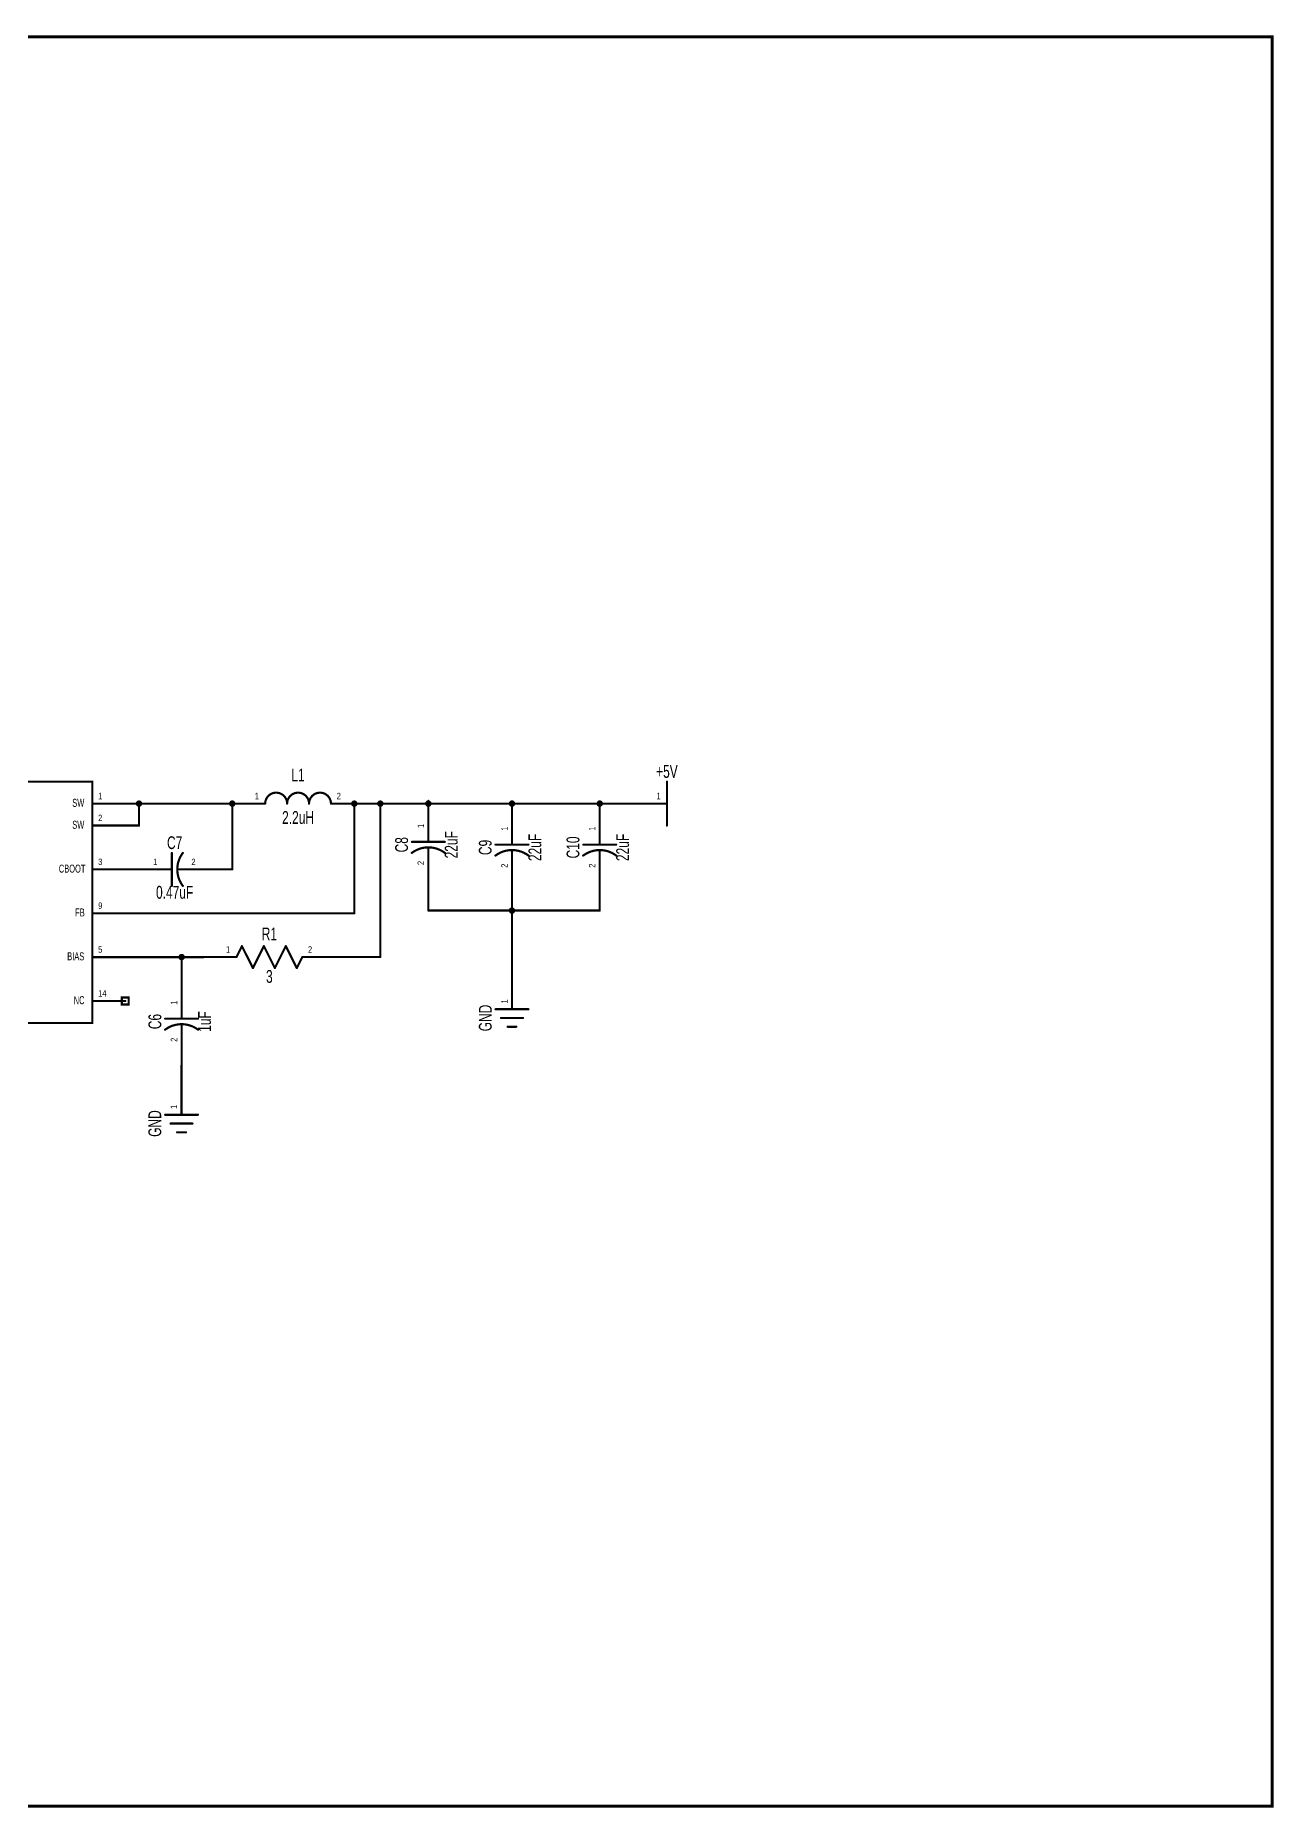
# Model space of a CAD drawing. Extents: x -3.6 to 7.9, y -3.1 to 5.
# Drawn here: x 2.25 to 7.9, y -3.06 to 5.02 of the extents above; entities that cross this region are included whole.
import ezdxf
from ezdxf.enums import TextEntityAlignment as Align

# ---------------------------------------------------------------- set-up
doc = ezdxf.new("R2010")
doc.units = 0
for name, color, linetype in [('Element', 253, 'CONTINUOUS'), ('Net', 50, 'CONTINUOUS'), ('Pin', 50, 'CONTINUOUS'), ('Titles', 253, 'CONTINUOUS')]:
    doc.layers.add(name, color=color, linetype=linetype)

msp = doc.modelspace()

# ---------------------------------------------------------------- linework, layer by layer
at = {"layer": 'Element', "linetype": 'CONTINUOUS'}
for points, const_width in [([(1.7128, 1.6179), (2.5128, 1.6179), (2.5128, 0.5179), (1.7128, 0.5179), (1.7128, 1.6179)], 0.0098), ([(5.1318, 1.6179), (5.1318, 1.4179)], 0.0098), ([(3.4003, 1.5179), (3.3997, 1.5258), (3.3979, 1.5334), (3.3949, 1.5406), (3.3908, 1.5473), (3.3857, 1.5533), (3.3797, 1.5584), (3.373, 1.5625), (3.3658, 1.5655), (3.3582, 1.5673), (3.3503, 1.5679), (3.3425, 1.5673), (3.3349, 1.5655), (3.3276, 1.5625), (3.3209, 1.5584), (3.315, 1.5533), (3.3099, 1.5473), (3.3058, 1.5406), (3.3028, 1.5334), (3.3009, 1.5258), (3.3003, 1.5179)], 0.0098), ([(3.5003, 1.5179), (3.4997, 1.5258), (3.4979, 1.5334), (3.4949, 1.5406), (3.4908, 1.5473), (3.4857, 1.5533), (3.4797, 1.5584), (3.473, 1.5625), (3.4658, 1.5655), (3.4582, 1.5673), (3.4503, 1.5679), (3.4425, 1.5673), (3.4349, 1.5655), (3.4276, 1.5625), (3.4209, 1.5584), (3.415, 1.5533), (3.4099, 1.5473), (3.4058, 1.5406), (3.4028, 1.5334), (3.4009, 1.5258), (3.4003, 1.5179)], 0.0098), ([(3.6003, 1.5179), (3.5997, 1.5258), (3.5979, 1.5334), (3.5949, 1.5406), (3.5908, 1.5473), (3.5857, 1.5533), (3.5797, 1.5584), (3.573, 1.5625), (3.5658, 1.5655), (3.5582, 1.5673), (3.5503, 1.5679), (3.5425, 1.5673), (3.5349, 1.5655), (3.5276, 1.5625), (3.5209, 1.5584), (3.515, 1.5533), (3.5099, 1.5473), (3.5058, 1.5406), (3.5028, 1.5334), (3.5009, 1.5258), (3.5003, 1.5179)], 0.0098), ([(4.0442, 1.3804), (4.0442, 1.3434)], 0.0098), ([(2.8748, 1.1429), (2.8748, 1.2929)], 0.0098), ([(2.925, 1.2931), (2.9203, 1.2865), (2.9161, 1.2796), (2.9124, 1.2725), (2.9091, 1.2651), (2.9063, 1.2576), (2.904, 1.2498), (2.9021, 1.242), (2.9008, 1.234), (2.9001, 1.226), (2.8998, 1.2179), (2.9001, 1.2098), (2.9009, 1.2018), (2.9021, 1.1938), (2.904, 1.186), (2.9063, 1.1782), (2.9091, 1.1707), (2.9124, 1.1633), (2.9161, 1.1562), (2.9203, 1.1493), (2.925, 1.1427)], 0.01), ([(4.1194, 1.2932), (4.1128, 1.2979), (4.1059, 1.3021), (4.0988, 1.3058), (4.0914, 1.3091), (4.0838, 1.3119), (4.0761, 1.3143), (4.0682, 1.3161), (4.0603, 1.3174), (4.0522, 1.3181), (4.0442, 1.3184), (4.0361, 1.3181), (4.0281, 1.3174), (4.0201, 1.3161), (4.0122, 1.3143), (4.0045, 1.3119), (3.9969, 1.3091), (3.9896, 1.3058), (3.9824, 1.3021), (3.9755, 1.2979), (3.9689, 1.2932)], 0.01), ([(3.9692, 1.3434), (4.1192, 1.3434)], 0.0098), ([(4.0442, 1.3184), (4.0442, 1.2804)], 0.0098), ([(4.5007, 1.281), (4.4941, 1.2856), (4.4872, 1.2898), (4.4801, 1.2936), (4.4727, 1.2969), (4.4651, 1.2997), (4.4574, 1.302), (4.4495, 1.3038), (4.4416, 1.3051), (4.4335, 1.3059), (4.4255, 1.3061), (4.4174, 1.3059), (4.4094, 1.3051), (4.4014, 1.3038), (4.3935, 1.302), (4.3858, 1.2997), (4.3782, 1.2969), (4.3709, 1.2936), (4.3637, 1.2898), (4.3568, 1.2856), (4.3502, 1.281)], 0.01), ([(4.3505, 1.3311), (4.5005, 1.3311)], 0.0098), ([(4.4255, 1.3681), (4.4255, 1.3311)], 0.0098), ([(4.4255, 1.3061), (4.4255, 1.2681)], 0.0098), ([(4.9007, 1.281), (4.8941, 1.2856), (4.8872, 1.2898), (4.8801, 1.2936), (4.8727, 1.2969), (4.8651, 1.2997), (4.8574, 1.302), (4.8495, 1.3038), (4.8416, 1.3051), (4.8335, 1.3059), (4.8255, 1.3061), (4.8174, 1.3059), (4.8094, 1.3051), (4.8014, 1.3038), (4.7935, 1.302), (4.7858, 1.2997), (4.7782, 1.2969), (4.7709, 1.2936), (4.7637, 1.2898), (4.7568, 1.2856), (4.7502, 1.281)], 0.01), ([(4.7505, 1.3311), (4.9005, 1.3311)], 0.0098), ([(4.8255, 1.3681), (4.8255, 1.3311)], 0.0098), ([(4.8255, 1.3061), (4.8255, 1.2681)], 0.0098), ([(2.8378, 1.2179), (2.8748, 1.2179)], 0.0098), ([(2.8998, 1.2179), (2.9378, 1.2179)], 0.0098), ([(3.1695, 0.8181), (3.1945, 0.8681)], 0.0098), ([(3.1945, 0.8681), (3.2445, 0.7681)], 0.0098), ([(3.2445, 0.7681), (3.2945, 0.8681)], 0.0098), ([(3.2945, 0.8681), (3.3445, 0.7681)], 0.0098), ([(3.3445, 0.7681), (3.3945, 0.8681)], 0.0098), ([(3.3945, 0.8681), (3.4445, 0.7681)], 0.0098), ([(3.4445, 0.7681), (3.4695, 0.8181)], 0.0098), ([(2.9195, 0.5741), (2.9195, 0.5371)], 0.0098), ([(4.3505, 0.5804), (4.5005, 0.5804)], 0.0098), ([(2.9947, 0.487), (2.9881, 0.4916), (2.9812, 0.4958), (2.9741, 0.4996), (2.9667, 0.5029), (2.9591, 0.5057), (2.9514, 0.508), (2.9435, 0.5098), (2.9356, 0.5111), (2.9275, 0.5119), (2.9195, 0.5121), (2.9114, 0.5119), (2.9034, 0.5111), (2.8954, 0.5098), (2.8875, 0.508), (2.8798, 0.5057), (2.8722, 0.5029), (2.8649, 0.4996), (2.8577, 0.4958), (2.8508, 0.4916), (2.8442, 0.487)], 0.01), ([(2.8445, 0.5371), (2.9945, 0.5371)], 0.0098), ([(2.9195, 0.5121), (2.9195, 0.4741)], 0.0098), ([(4.3755, 0.5404), (4.4755, 0.5404)], 0.0098), ([(4.4055, 0.5004), (4.4455, 0.5004)], 0.0098), ([(2.844, 0.0991), (2.994, 0.0991)], 0.0098), ([(2.869, 0.0591), (2.969, 0.0591)], 0.0098), ([(2.899, 0.0191), (2.939, 0.0191)], 0.0098)]:
    msp.add_lwpolyline(points, dxfattribs=dict(at, const_width=const_width))
for points, const_width in [([(5.1293, 1.6179, 1), (5.1342, 1.6179, 1), (5.1293, 1.6179, 1)], 0.0049), ([(3.2979, 1.5179, 1), (3.3028, 1.5179, 1), (3.2979, 1.5179, 1)], 0.0049), ([(3.3979, 1.5179, 1), (3.4028, 1.5179, 1), (3.3979, 1.5179, 1)], 0.0049), ([(3.3979, 1.5179, 1), (3.4028, 1.5179, 1), (3.3979, 1.5179, 1)], 0.0049), ([(3.4979, 1.5179, 1), (3.5028, 1.5179, 1), (3.4979, 1.5179, 1)], 0.0049), ([(3.4979, 1.5179, 1), (3.5028, 1.5179, 1), (3.4979, 1.5179, 1)], 0.0049), ([(3.5979, 1.5179, 1), (3.6028, 1.5179, 1), (3.5979, 1.5179, 1)], 0.0049), ([(4.0417, 1.3804, 1), (4.0466, 1.3804, 1), (4.0417, 1.3804, 1)], 0.0049), ([(5.1293, 1.4179, 1), (5.1342, 1.4179, 1), (5.1293, 1.4179, 1)], 0.0049), ([(2.8723, 1.2929, 1), (2.8773, 1.2929, 1), (2.8723, 1.2929, 1)], 0.0049), ([(2.9225, 1.2931, 1), (2.9275, 1.2931, 1), (2.9225, 1.2931, 1)], 0.005), ([(3.9664, 1.2932, 1), (3.9714, 1.2932, 1), (3.9664, 1.2932, 1)], 0.005), ([(3.9667, 1.3434, 1), (3.9716, 1.3434, 1), (3.9667, 1.3434, 1)], 0.0049), ([(4.0417, 1.3434, 1), (4.0466, 1.3434, 1), (4.0417, 1.3434, 1)], 0.0049), ([(4.0417, 1.3184, 1), (4.0466, 1.3184, 1), (4.0417, 1.3184, 1)], 0.0049), ([(4.1167, 1.3434, 1), (4.1216, 1.3434, 1), (4.1167, 1.3434, 1)], 0.0049), ([(4.1169, 1.2932, 1), (4.1219, 1.2932, 1), (4.1169, 1.2932, 1)], 0.005), ([(4.348, 1.3311, 1), (4.3529, 1.3311, 1), (4.348, 1.3311, 1)], 0.0049), ([(4.423, 1.3681, 1), (4.4279, 1.3681, 1), (4.423, 1.3681, 1)], 0.0049), ([(4.423, 1.3311, 1), (4.4279, 1.3311, 1), (4.423, 1.3311, 1)], 0.0049), ([(4.423, 1.3061, 1), (4.4279, 1.3061, 1), (4.423, 1.3061, 1)], 0.0049), ([(4.498, 1.3311, 1), (4.5029, 1.3311, 1), (4.498, 1.3311, 1)], 0.0049), ([(4.748, 1.3311, 1), (4.7529, 1.3311, 1), (4.748, 1.3311, 1)], 0.0049), ([(4.823, 1.3681, 1), (4.8279, 1.3681, 1), (4.823, 1.3681, 1)], 0.0049), ([(4.823, 1.3311, 1), (4.8279, 1.3311, 1), (4.823, 1.3311, 1)], 0.0049), ([(4.823, 1.3061, 1), (4.8279, 1.3061, 1), (4.823, 1.3061, 1)], 0.0049), ([(4.898, 1.3311, 1), (4.9029, 1.3311, 1), (4.898, 1.3311, 1)], 0.0049), ([(2.8354, 1.2179, 1), (2.8403, 1.2179, 1), (2.8354, 1.2179, 1)], 0.0049), ([(2.8723, 1.2179, 1), (2.8773, 1.2179, 1), (2.8723, 1.2179, 1)], 0.0049), ([(2.8973, 1.2179, 1), (2.9023, 1.2179, 1), (2.8973, 1.2179, 1)], 0.0049), ([(2.9354, 1.2179, 1), (2.9403, 1.2179, 1), (2.9354, 1.2179, 1)], 0.0049), ([(4.0417, 1.2804, 1), (4.0466, 1.2804, 1), (4.0417, 1.2804, 1)], 0.0049), ([(4.3477, 1.281, 1), (4.3527, 1.281, 1), (4.3477, 1.281, 1)], 0.005), ([(4.423, 1.2681, 1), (4.4279, 1.2681, 1), (4.423, 1.2681, 1)], 0.0049), ([(4.4982, 1.281, 1), (4.5032, 1.281, 1), (4.4982, 1.281, 1)], 0.005), ([(4.7477, 1.281, 1), (4.7527, 1.281, 1), (4.7477, 1.281, 1)], 0.005), ([(4.823, 1.2681, 1), (4.8279, 1.2681, 1), (4.823, 1.2681, 1)], 0.0049), ([(4.8982, 1.281, 1), (4.9032, 1.281, 1), (4.8982, 1.281, 1)], 0.005), ([(2.8723, 1.1429, 1), (2.8773, 1.1429, 1), (2.8723, 1.1429, 1)], 0.0049), ([(2.9225, 1.1427, 1), (2.9275, 1.1427, 1), (2.9225, 1.1427, 1)], 0.005), ([(3.167, 0.8181, 1), (3.1719, 0.8181, 1), (3.167, 0.8181, 1)], 0.0049), ([(3.192, 0.8681, 1), (3.1969, 0.8681, 1), (3.192, 0.8681, 1)], 0.0049), ([(3.192, 0.8681, 1), (3.1969, 0.8681, 1), (3.192, 0.8681, 1)], 0.0049), ([(3.292, 0.8681, 1), (3.2969, 0.8681, 1), (3.292, 0.8681, 1)], 0.0049), ([(3.292, 0.8681, 1), (3.2969, 0.8681, 1), (3.292, 0.8681, 1)], 0.0049), ([(3.392, 0.8681, 1), (3.3969, 0.8681, 1), (3.392, 0.8681, 1)], 0.0049), ([(3.392, 0.8681, 1), (3.3969, 0.8681, 1), (3.392, 0.8681, 1)], 0.0049), ([(3.467, 0.8181, 1), (3.4719, 0.8181, 1), (3.467, 0.8181, 1)], 0.0049), ([(3.242, 0.7681, 1), (3.2469, 0.7681, 1), (3.242, 0.7681, 1)], 0.0049), ([(3.242, 0.7681, 1), (3.2469, 0.7681, 1), (3.242, 0.7681, 1)], 0.0049), ([(3.342, 0.7681, 1), (3.3469, 0.7681, 1), (3.342, 0.7681, 1)], 0.0049), ([(3.342, 0.7681, 1), (3.3469, 0.7681, 1), (3.342, 0.7681, 1)], 0.0049), ([(3.442, 0.7681, 1), (3.4469, 0.7681, 1), (3.442, 0.7681, 1)], 0.0049), ([(3.442, 0.7681, 1), (3.4469, 0.7681, 1), (3.442, 0.7681, 1)], 0.0049), ([(2.917, 0.5741, 1), (2.9219, 0.5741, 1), (2.917, 0.5741, 1)], 0.0049), ([(4.348, 0.5804, 1), (4.3529, 0.5804, 1), (4.348, 0.5804, 1)], 0.0049), ([(4.498, 0.5804, 1), (4.5029, 0.5804, 1), (4.498, 0.5804, 1)], 0.0049), ([(2.8417, 0.487, 1), (2.8467, 0.487, 1), (2.8417, 0.487, 1)], 0.005), ([(2.842, 0.5371, 1), (2.8469, 0.5371, 1), (2.842, 0.5371, 1)], 0.0049), ([(2.917, 0.5371, 1), (2.9219, 0.5371, 1), (2.917, 0.5371, 1)], 0.0049), ([(2.917, 0.5121, 1), (2.9219, 0.5121, 1), (2.917, 0.5121, 1)], 0.0049), ([(2.992, 0.5371, 1), (2.9969, 0.5371, 1), (2.992, 0.5371, 1)], 0.0049), ([(2.9922, 0.487, 1), (2.9972, 0.487, 1), (2.9922, 0.487, 1)], 0.005), ([(4.373, 0.5404, 1), (4.3779, 0.5404, 1), (4.373, 0.5404, 1)], 0.0049), ([(4.403, 0.5004, 1), (4.4079, 0.5004, 1), (4.403, 0.5004, 1)], 0.0049), ([(4.443, 0.5004, 1), (4.4479, 0.5004, 1), (4.443, 0.5004, 1)], 0.0049), ([(4.473, 0.5404, 1), (4.4779, 0.5404, 1), (4.473, 0.5404, 1)], 0.0049), ([(2.917, 0.4741, 1), (2.9219, 0.4741, 1), (2.917, 0.4741, 1)], 0.0049), ([(2.8416, 0.0991, 1), (2.8465, 0.0991, 1), (2.8416, 0.0991, 1)], 0.0049), ([(2.9916, 0.0991, 1), (2.9965, 0.0991, 1), (2.9916, 0.0991, 1)], 0.0049), ([(2.8666, 0.0591, 1), (2.8715, 0.0591, 1), (2.8666, 0.0591, 1)], 0.0049), ([(2.8966, 0.0191, 1), (2.9015, 0.0191, 1), (2.8966, 0.0191, 1)], 0.0049), ([(2.9366, 0.0191, 1), (2.9415, 0.0191, 1), (2.9366, 0.0191, 1)], 0.0049), ([(2.9666, 0.0591, 1), (2.9715, 0.0591, 1), (2.9666, 0.0591, 1)], 0.0049)]:
    msp.add_lwpolyline(points, format="xyb", dxfattribs=dict(at, const_width=const_width))
at = {"layer": 'Net', "linetype": 'CONTINUOUS', "const_width": 0.0049}
for points in [[(2.6603, 1.5179, 1), (2.6652, 1.5179, 1), (2.6603, 1.5179, 1)], [(2.713, 1.5179, 1), (2.7179, 1.5179, 1), (2.713, 1.5179, 1)], [(2.7228, 1.5179, 1), (2.7277, 1.5179, 1), (2.7228, 1.5179, 1)], [(2.7228, 1.5179, 1), (2.7277, 1.5179, 1), (2.7228, 1.5179, 1)], [(2.7228, 1.5179, 1), (2.7277, 1.5179, 1), (2.7228, 1.5179, 1)], [(3.138, 1.5179, 1), (3.1429, 1.5179, 1), (3.138, 1.5179, 1)], [(3.1479, 1.5179, 1), (3.1528, 1.5179, 1), (3.1479, 1.5179, 1)], [(3.2479, 1.5179, 1), (3.2528, 1.5179, 1), (3.2479, 1.5179, 1)], [(3.6479, 1.5179, 1), (3.6528, 1.5179, 1), (3.6479, 1.5179, 1)], [(3.6943, 1.5179, 1), (3.6992, 1.5179, 1), (3.6943, 1.5179, 1)], [(3.7042, 1.5179, 1), (3.7091, 1.5179, 1), (3.7042, 1.5179, 1)], [(3.8131, 1.5179, 1), (3.818, 1.5179, 1), (3.8131, 1.5179, 1)], [(3.8229, 1.5179, 1), (3.8279, 1.5179, 1), (3.8229, 1.5179, 1)], [(4.0319, 1.5181, 1), (4.0368, 1.5181, 1), (4.0319, 1.5181, 1)], [(4.0417, 1.5304, 1), (4.0466, 1.5304, 1), (4.0417, 1.5304, 1)], [(4.0417, 1.5181, 1), (4.0466, 1.5181, 1), (4.0417, 1.5181, 1)], [(4.0417, 1.5179, 1), (4.0466, 1.5179, 1), (4.0417, 1.5179, 1)], [(4.0417, 1.5179, 1), (4.0466, 1.5179, 1), (4.0417, 1.5179, 1)], [(4.4132, 1.5181, 1), (4.4181, 1.5181, 1), (4.4132, 1.5181, 1)], [(4.423, 1.5181, 1), (4.4279, 1.5181, 1), (4.423, 1.5181, 1)], [(4.423, 1.5181, 1), (4.4279, 1.5181, 1), (4.423, 1.5181, 1)], [(4.423, 1.5181, 1), (4.4279, 1.5181, 1), (4.423, 1.5181, 1)], [(4.423, 1.5181, 1), (4.4279, 1.5181, 1), (4.423, 1.5181, 1)], [(4.8132, 1.5181, 1), (4.8181, 1.5181, 1), (4.8132, 1.5181, 1)], [(4.823, 1.5181, 1), (4.8279, 1.5181, 1), (4.823, 1.5181, 1)], [(4.823, 1.5181, 1), (4.8279, 1.5181, 1), (4.823, 1.5181, 1)], [(4.823, 1.5179, 1), (4.8279, 1.5179, 1), (4.823, 1.5179, 1)], [(4.823, 1.5179, 1), (4.8279, 1.5179, 1), (4.823, 1.5179, 1)], [(4.9793, 1.5179, 1), (4.9842, 1.5179, 1), (4.9793, 1.5179, 1)], [(2.6603, 1.4179, 1), (2.6652, 1.4179, 1), (2.6603, 1.4179, 1)], [(2.7228, 1.4179, 1), (2.7277, 1.4179, 1), (2.7228, 1.4179, 1)], [(2.7228, 1.4179, 1), (2.7277, 1.4179, 1), (2.7228, 1.4179, 1)], [(2.6603, 1.2179, 1), (2.6652, 1.2179, 1), (2.6603, 1.2179, 1)], [(2.6854, 1.2179, 1), (2.6903, 1.2179, 1), (2.6854, 1.2179, 1)], [(3.0854, 1.2179, 1), (3.0903, 1.2179, 1), (3.0854, 1.2179, 1)], [(3.1479, 1.2179, 1), (3.1528, 1.2179, 1), (3.1479, 1.2179, 1)], [(3.1479, 1.2179, 1), (3.1528, 1.2179, 1), (3.1479, 1.2179, 1)], [(4.0417, 1.1304, 1), (4.0466, 1.1304, 1), (4.0417, 1.1304, 1)], [(4.423, 1.1181, 1), (4.4279, 1.1181, 1), (4.423, 1.1181, 1)], [(4.823, 1.1181, 1), (4.8279, 1.1181, 1), (4.823, 1.1181, 1)], [(2.6603, 1.0179, 1), (2.6652, 1.0179, 1), (2.6603, 1.0179, 1)], [(3.7042, 1.0179, 1), (3.7091, 1.0179, 1), (3.7042, 1.0179, 1)], [(3.7042, 1.0179, 1), (3.7091, 1.0179, 1), (3.7042, 1.0179, 1)], [(4.0417, 1.0304, 1), (4.0466, 1.0304, 1), (4.0417, 1.0304, 1)], [(4.0417, 1.0304, 1), (4.0466, 1.0304, 1), (4.0417, 1.0304, 1)], [(4.4132, 1.0304, 1), (4.4181, 1.0304, 1), (4.4132, 1.0304, 1)], [(4.4132, 1.0304, 1), (4.4181, 1.0304, 1), (4.4132, 1.0304, 1)], [(4.423, 1.0304, 1), (4.4279, 1.0304, 1), (4.423, 1.0304, 1)], [(4.423, 1.0304, 1), (4.4279, 1.0304, 1), (4.423, 1.0304, 1)], [(4.423, 1.0304, 1), (4.4279, 1.0304, 1), (4.423, 1.0304, 1)], [(4.423, 1.0304, 1), (4.4279, 1.0304, 1), (4.423, 1.0304, 1)], [(4.823, 1.0304, 1), (4.8279, 1.0304, 1), (4.823, 1.0304, 1)], [(4.823, 1.0304, 1), (4.8279, 1.0304, 1), (4.823, 1.0304, 1)], [(2.6603, 0.8179, 1), (2.6652, 0.8179, 1), (2.6603, 0.8179, 1)], [(2.9072, 0.8179, 1), (2.9121, 0.8179, 1), (2.9072, 0.8179, 1)], [(2.917, 0.8179, 1), (2.9219, 0.8179, 1), (2.917, 0.8179, 1)], [(2.917, 0.8179, 1), (2.9219, 0.8179, 1), (2.917, 0.8179, 1)], [(2.917, 0.8179, 1), (2.9219, 0.8179, 1), (2.917, 0.8179, 1)], [(3.017, 0.8179, 1), (3.0219, 0.8179, 1), (3.017, 0.8179, 1)], [(3.617, 0.8181, 1), (3.6219, 0.8181, 1), (3.617, 0.8181, 1)], [(3.8229, 0.8181, 1), (3.8279, 0.8181, 1), (3.8229, 0.8181, 1)], [(3.8229, 0.8181, 1), (3.8279, 0.8181, 1), (3.8229, 0.8181, 1)], [(2.917, 0.7241, 1), (2.9219, 0.7241, 1), (2.917, 0.7241, 1)], [(4.423, 0.7304, 1), (4.4279, 0.7304, 1), (4.423, 0.7304, 1)], [(2.9166, 0.3241, 1), (2.9215, 0.3241, 1), (2.9166, 0.3241, 1)], [(2.9166, 0.2491, 1), (2.9215, 0.2491, 1), (2.9166, 0.2491, 1)]]:
    msp.add_lwpolyline(points, format="xyb", dxfattribs=at)
at = {"layer": 'Net', "linetype": 'CONTINUOUS', "const_width": 0.0098}
for points in [[(2.7253, 1.5179), (2.6628, 1.5179)], [(2.7154, 1.5179), (2.7159, 1.5149), (2.7173, 1.5122), (2.7195, 1.51), (2.7222, 1.5086), (2.7253, 1.5081), (2.7283, 1.5086), (2.7311, 1.51), (2.7332, 1.5122), (2.7346, 1.5149), (2.7351, 1.5179), (2.7346, 1.521), (2.7332, 1.5237), (2.7311, 1.5259), (2.7283, 1.5273), (2.7253, 1.5278), (2.7222, 1.5273), (2.7195, 1.5259), (2.7173, 1.5237), (2.7159, 1.521), (2.7154, 1.5179)], [(2.7253, 1.4179), (2.7253, 1.5179)], [(3.2503, 1.5179), (2.7253, 1.5179)], [(3.1405, 1.5179), (3.141, 1.5149), (3.1424, 1.5122), (3.1445, 1.51), (3.1473, 1.5086), (3.1503, 1.5081), (3.1534, 1.5086), (3.1561, 1.51), (3.1583, 1.5122), (3.1597, 1.5149), (3.1602, 1.5179), (3.1597, 1.521), (3.1583, 1.5237), (3.1561, 1.5259), (3.1534, 1.5273), (3.1503, 1.5278), (3.1473, 1.5273), (3.1445, 1.5259), (3.1424, 1.5237), (3.141, 1.521), (3.1405, 1.5179)], [(3.1503, 1.2179), (3.1503, 1.5179)], [(3.6503, 1.5179), (4.0442, 1.5179)], [(3.6968, 1.5179), (3.6973, 1.5149), (3.6987, 1.5122), (3.7008, 1.51), (3.7036, 1.5086), (3.7066, 1.5081), (3.7097, 1.5086), (3.7124, 1.51), (3.7146, 1.5122), (3.716, 1.5149), (3.7165, 1.5179), (3.716, 1.521), (3.7146, 1.5237), (3.7124, 1.5259), (3.7097, 1.5273), (3.7066, 1.5278), (3.7036, 1.5273), (3.7008, 1.5259), (3.6987, 1.5237), (3.6973, 1.521), (3.6968, 1.5179)], [(3.7066, 1.0179), (3.7066, 1.5179)], [(3.8155, 1.5179), (3.816, 1.5149), (3.8174, 1.5122), (3.8196, 1.51), (3.8223, 1.5086), (3.8254, 1.5081), (3.8284, 1.5086), (3.8312, 1.51), (3.8334, 1.5122), (3.8348, 1.5149), (3.8352, 1.5179), (3.8348, 1.521), (3.8334, 1.5237), (3.8312, 1.5259), (3.8284, 1.5273), (3.8254, 1.5278), (3.8223, 1.5273), (3.8196, 1.5259), (3.8174, 1.5237), (3.816, 1.521), (3.8155, 1.5179)], [(3.8254, 0.8181), (3.8254, 1.5179)], [(4.0343, 1.5181), (4.0348, 1.5151), (4.0362, 1.5124), (4.0384, 1.5102), (4.0411, 1.5088), (4.0442, 1.5083), (4.0472, 1.5088), (4.0499, 1.5102), (4.0521, 1.5124), (4.0535, 1.5151), (4.054, 1.5181), (4.0535, 1.5212), (4.0521, 1.5239), (4.0499, 1.5261), (4.0472, 1.5275), (4.0442, 1.528), (4.0411, 1.5275), (4.0384, 1.5261), (4.0362, 1.5239), (4.0348, 1.5212), (4.0343, 1.5181)], [(4.0442, 1.5179), (4.0442, 1.5304)], [(4.4255, 1.5181), (4.0442, 1.5181)], [(4.4156, 1.5181), (4.4161, 1.5151), (4.4175, 1.5124), (4.4197, 1.5102), (4.4224, 1.5088), (4.4255, 1.5083), (4.4285, 1.5088), (4.4312, 1.5102), (4.4334, 1.5124), (4.4348, 1.5151), (4.4353, 1.5181), (4.4348, 1.5212), (4.4334, 1.5239), (4.4312, 1.5261), (4.4285, 1.5275), (4.4255, 1.528), (4.4224, 1.5275), (4.4197, 1.5261), (4.4175, 1.5239), (4.4161, 1.5212), (4.4156, 1.5181)], [(4.8255, 1.5181), (4.4255, 1.5181)], [(4.4255, 1.5181), (4.4255, 1.5181)], [(4.4255, 1.5181), (4.4255, 1.5181)], [(4.8156, 1.5181), (4.8161, 1.5151), (4.8175, 1.5124), (4.8197, 1.5102), (4.8224, 1.5088), (4.8255, 1.5083), (4.8285, 1.5088), (4.8312, 1.5102), (4.8334, 1.5124), (4.8348, 1.5151), (4.8353, 1.5181), (4.8348, 1.5212), (4.8334, 1.5239), (4.8312, 1.5261), (4.8285, 1.5275), (4.8255, 1.528), (4.8224, 1.5275), (4.8197, 1.5261), (4.8175, 1.5239), (4.8161, 1.5212), (4.8156, 1.5181)], [(4.8255, 1.5179), (4.8255, 1.5181)], [(4.9818, 1.5179), (4.8255, 1.5179)], [(2.6628, 1.4179), (2.7253, 1.4179)], [(2.6628, 1.2179), (2.6878, 1.2179)], [(3.0878, 1.2179), (3.1503, 1.2179)], [(4.0442, 1.1304), (4.0442, 1.0304)], [(4.4255, 1.0304), (4.4255, 1.1181)], [(4.8255, 1.1181), (4.8255, 1.0304)], [(2.6628, 1.0179), (3.7066, 1.0179)], [(4.0442, 1.0304), (4.4255, 1.0304)], [(4.4156, 1.0304), (4.4161, 1.0273), (4.4175, 1.0246), (4.4197, 1.0224), (4.4224, 1.021), (4.4255, 1.0205), (4.4285, 1.021), (4.4312, 1.0224), (4.4334, 1.0246), (4.4348, 1.0273), (4.4353, 1.0304), (4.4348, 1.0334), (4.4334, 1.0362), (4.4312, 1.0383), (4.4285, 1.0397), (4.4255, 1.0402), (4.4224, 1.0397), (4.4197, 1.0383), (4.4175, 1.0362), (4.4161, 1.0334), (4.4156, 1.0304)], [(4.4156, 1.0304), (4.4161, 1.0273), (4.4175, 1.0246), (4.4197, 1.0224), (4.4224, 1.021), (4.4255, 1.0205), (4.4285, 1.021), (4.4312, 1.0224), (4.4334, 1.0246), (4.4348, 1.0273), (4.4353, 1.0304), (4.4348, 1.0334), (4.4334, 1.0362), (4.4312, 1.0383), (4.4285, 1.0397), (4.4255, 1.0402), (4.4224, 1.0397), (4.4197, 1.0383), (4.4175, 1.0362), (4.4161, 1.0334), (4.4156, 1.0304)], [(4.8255, 1.0304), (4.4255, 1.0304)], [(4.4255, 0.7304), (4.4255, 1.0304)], [(2.9195, 0.8179), (2.6628, 0.8179)], [(2.9096, 0.8179), (2.9101, 0.8149), (2.9115, 0.8122), (2.9137, 0.81), (2.9164, 0.8086), (2.9195, 0.8081), (2.9225, 0.8086), (2.9252, 0.81), (2.9274, 0.8122), (2.9288, 0.8149), (2.9293, 0.8179), (2.9288, 0.821), (2.9274, 0.8237), (2.9252, 0.8259), (2.9225, 0.8273), (2.9195, 0.8278), (2.9164, 0.8273), (2.9137, 0.8259), (2.9115, 0.8237), (2.9101, 0.821), (2.9096, 0.8179)], [(2.9195, 0.7241), (2.9195, 0.8179)], [(3.0195, 0.8179), (2.9195, 0.8179)], [(3.6195, 0.8181), (3.8254, 0.8181)], [(2.919, 0.3241), (2.919, 0.2491)]]:
    msp.add_lwpolyline(points, dxfattribs=at)
at = {"layer": 'Pin', "linetype": 'CONTINUOUS', "const_width": 0.0049}
for points in [[(2.5103, 1.5179, 1), (2.5152, 1.5179, 1), (2.5103, 1.5179, 1)], [(2.6603, 1.5179, 1), (2.6652, 1.5179, 1), (2.6603, 1.5179, 1)], [(3.2479, 1.5179, 1), (3.2528, 1.5179, 1), (3.2479, 1.5179, 1)], [(3.2979, 1.5179, 1), (3.3028, 1.5179, 1), (3.2979, 1.5179, 1)], [(3.5979, 1.5179, 1), (3.6028, 1.5179, 1), (3.5979, 1.5179, 1)], [(3.6479, 1.5179, 1), (3.6528, 1.5179, 1), (3.6479, 1.5179, 1)], [(4.0417, 1.5304, 1), (4.0466, 1.5304, 1), (4.0417, 1.5304, 1)], [(4.423, 1.5181, 1), (4.4279, 1.5181, 1), (4.423, 1.5181, 1)], [(4.823, 1.5181, 1), (4.8279, 1.5181, 1), (4.823, 1.5181, 1)], [(4.9793, 1.5179, 1), (4.9842, 1.5179, 1), (4.9793, 1.5179, 1)], [(5.1293, 1.5179, 1), (5.1342, 1.5179, 1), (5.1293, 1.5179, 1)], [(2.5103, 1.4179, 1), (2.5152, 1.4179, 1), (2.5103, 1.4179, 1)], [(2.6603, 1.4179, 1), (2.6652, 1.4179, 1), (2.6603, 1.4179, 1)], [(4.0417, 1.3804, 1), (4.0466, 1.3804, 1), (4.0417, 1.3804, 1)], [(4.423, 1.3681, 1), (4.4279, 1.3681, 1), (4.423, 1.3681, 1)], [(4.823, 1.3681, 1), (4.8279, 1.3681, 1), (4.823, 1.3681, 1)], [(2.5103, 1.2179, 1), (2.5152, 1.2179, 1), (2.5103, 1.2179, 1)], [(2.6603, 1.2179, 1), (2.6652, 1.2179, 1), (2.6603, 1.2179, 1)], [(2.6854, 1.2179, 1), (2.6903, 1.2179, 1), (2.6854, 1.2179, 1)], [(2.8354, 1.2179, 1), (2.8403, 1.2179, 1), (2.8354, 1.2179, 1)], [(2.9354, 1.2179, 1), (2.9403, 1.2179, 1), (2.9354, 1.2179, 1)], [(3.0854, 1.2179, 1), (3.0903, 1.2179, 1), (3.0854, 1.2179, 1)], [(4.0417, 1.2804, 1), (4.0466, 1.2804, 1), (4.0417, 1.2804, 1)], [(4.423, 1.2681, 1), (4.4279, 1.2681, 1), (4.423, 1.2681, 1)], [(4.823, 1.2681, 1), (4.8279, 1.2681, 1), (4.823, 1.2681, 1)], [(4.0417, 1.1304, 1), (4.0466, 1.1304, 1), (4.0417, 1.1304, 1)], [(4.423, 1.1181, 1), (4.4279, 1.1181, 1), (4.423, 1.1181, 1)], [(4.823, 1.1181, 1), (4.8279, 1.1181, 1), (4.823, 1.1181, 1)], [(2.5103, 1.0179, 1), (2.5152, 1.0179, 1), (2.5103, 1.0179, 1)], [(2.6603, 1.0179, 1), (2.6652, 1.0179, 1), (2.6603, 1.0179, 1)], [(2.5103, 0.8179, 1), (2.5152, 0.8179, 1), (2.5103, 0.8179, 1)], [(2.6603, 0.8179, 1), (2.6652, 0.8179, 1), (2.6603, 0.8179, 1)], [(3.017, 0.8181, 1), (3.0219, 0.8181, 1), (3.017, 0.8181, 1)], [(3.167, 0.8181, 1), (3.1719, 0.8181, 1), (3.167, 0.8181, 1)], [(3.467, 0.8181, 1), (3.4719, 0.8181, 1), (3.467, 0.8181, 1)], [(3.617, 0.8181, 1), (3.6219, 0.8181, 1), (3.617, 0.8181, 1)], [(2.917, 0.7241, 1), (2.9219, 0.7241, 1), (2.917, 0.7241, 1)], [(4.423, 0.7304, 1), (4.4279, 0.7304, 1), (4.423, 0.7304, 1)], [(2.5103, 0.6179, 1), (2.5152, 0.6179, 1), (2.5103, 0.6179, 1)], [(2.6603, 0.6179, 1), (2.6652, 0.6179, 1), (2.6603, 0.6179, 1)], [(2.917, 0.5741, 1), (2.9219, 0.5741, 1), (2.917, 0.5741, 1)], [(4.423, 0.5804, 1), (4.4279, 0.5804, 1), (4.423, 0.5804, 1)], [(2.917, 0.4741, 1), (2.9219, 0.4741, 1), (2.917, 0.4741, 1)], [(2.917, 0.3241, 1), (2.9219, 0.3241, 1), (2.917, 0.3241, 1)], [(2.9166, 0.2491, 1), (2.9215, 0.2491, 1), (2.9166, 0.2491, 1)], [(2.9166, 0.0991, 1), (2.9215, 0.0991, 1), (2.9166, 0.0991, 1)]]:
    msp.add_lwpolyline(points, format="xyb", dxfattribs=at)
at = {"layer": 'Pin', "linetype": 'CONTINUOUS', "const_width": 0.0098}
for points in [[(2.5128, 1.5179), (2.6628, 1.5179)], [(3.3003, 1.5179), (3.2503, 1.5179)], [(3.6003, 1.5179), (3.6503, 1.5179)], [(4.0442, 1.3804), (4.0442, 1.5304)], [(4.4255, 1.3681), (4.4255, 1.5181)], [(4.8255, 1.3681), (4.8255, 1.5181)], [(5.1318, 1.5179), (4.9818, 1.5179)], [(2.5128, 1.4179), (2.6628, 1.4179)], [(2.5128, 1.2179), (2.6628, 1.2179)], [(2.8378, 1.2179), (2.6878, 1.2179)], [(2.9378, 1.2179), (3.0878, 1.2179)], [(4.0442, 1.2804), (4.0442, 1.1304)], [(4.4255, 1.2681), (4.4255, 1.1181)], [(4.8255, 1.2681), (4.8255, 1.1181)], [(2.5128, 1.0179), (2.6628, 1.0179)], [(2.5128, 0.8179), (2.6628, 0.8179)], [(3.1695, 0.8181), (3.0195, 0.8181)], [(3.4695, 0.8181), (3.6195, 0.8181)], [(2.9195, 0.5741), (2.9195, 0.7241)], [(4.4255, 0.5804), (4.4255, 0.7304)], [(2.5128, 0.6179), (2.6628, 0.6179)], [(2.647, 0.6337), (2.6785, 0.6337), (2.6785, 0.6022), (2.647, 0.6022), (2.647, 0.6337)], [(2.9195, 0.4741), (2.9195, 0.3241)], [(2.919, 0.0991), (2.919, 0.2491)]]:
    msp.add_lwpolyline(points, dxfattribs=at)
at = {"layer": 'Titles', "linetype": 'CONTINUOUS', "const_width": 0.0131}
msp.add_lwpolyline([(7.8905, -3.0536), (-3.6025, -3.0536), (-3.6025, 5.0144), (7.8905, 5.0144), (7.8905, -3.0536)], dxfattribs=at)

# ---------------------------------------------------------------- texts
at = {"layer": 'Element', "width": 0.7}
for s, p in [('L1', (3.4503, 1.602)), ('+5V', (5.1318, 1.6179)), ('C7', (2.8878, 1.2931)), ('R1', (3.3195, 0.8772))]:
    msp.add_text(s, height=0.0583, dxfattribs=at).set_placement(p, align=Align.BOTTOM_CENTER)
for s, p in [('2.2uH', (3.4503, 1.4839)), ('0.47uF', (2.8878, 1.1427)), ('3', (3.3195, 0.7591))]:
    msp.add_text(s, height=0.0583, dxfattribs=at).set_placement(p, align=Align.TOP_CENTER)
for s, p in [('22uF', (4.1194, 1.3304)), ('22uF', (4.5007, 1.3181)), ('22uF', (4.9007, 1.3181)), ('1uF', (2.9947, 0.5241))]:
    msp.add_text(s, height=0.0583, rotation=90, dxfattribs=at).set_placement(p, align=Align.TOP_CENTER)
for s, p in [('C8', (3.9689, 1.3304)), ('C9', (4.3502, 1.3181)), ('C10', (4.7502, 1.3181)), ('GND', (4.3505, 0.5404)), ('C6', (2.8442, 0.5241)), ('GND', (2.844, 0.0591))]:
    msp.add_text(s, height=0.0583, rotation=90, dxfattribs=at).set_placement(p, align=Align.BOTTOM_CENTER)
at = {"layer": 'Pin', "width": 0.7}
for s, height, p in [('SW', 0.0365, (2.4209, 1.5398)), ('1', 0.0292, (2.539, 1.5672)), ('1', 0.0292, (3.2528, 1.5672)), ('2', 0.0292, (3.6266, 1.5672)), ('1', 0.0292, (5.0842, 1.5672)), ('2', 0.0292, (2.539, 1.4672)), ('SW', 0.0365, (2.4209, 1.4398)), ('CBOOT', 0.0365, (2.3597, 1.2398)), ('3', 0.0292, (2.539, 1.2672)), ('1', 0.0292, (2.7902, 1.2671)), ('2', 0.0292, (2.9641, 1.2671)), ('9', 0.0292, (2.539, 1.0672)), ('FB', 0.0365, (2.434, 1.0398)), ('BIAS', 0.0365, (2.3979, 0.8398)), ('5', 0.0292, (2.539, 0.8672)), ('1', 0.0292, (3.1219, 0.8674)), ('2', 0.0292, (3.4957, 0.8674)), ('14', 0.0292, (2.539, 0.6672)), ('NC', 0.0365, (2.4275, 0.6398))]:
    msp.add_text(s, height=height, dxfattribs=at).set_placement(p, align=Align.TOP_LEFT)
for s, p in [('1', (3.995, 1.4066)), ('1', (4.3762, 1.3944)), ('1', (4.7762, 1.3944)), ('2', (3.995, 1.2377)), ('2', (4.3762, 1.2255)), ('2', (4.7762, 1.2255)), ('1', (2.8702, 0.6004)), ('1', (4.3762, 0.6066)), ('2', (2.8702, 0.4315)), ('1', (2.8698, 0.1253))]:
    msp.add_text(s, height=0.0292, rotation=90, dxfattribs=at).set_placement(p, align=Align.TOP_LEFT)

doc.saveas('drawing.dxf')
